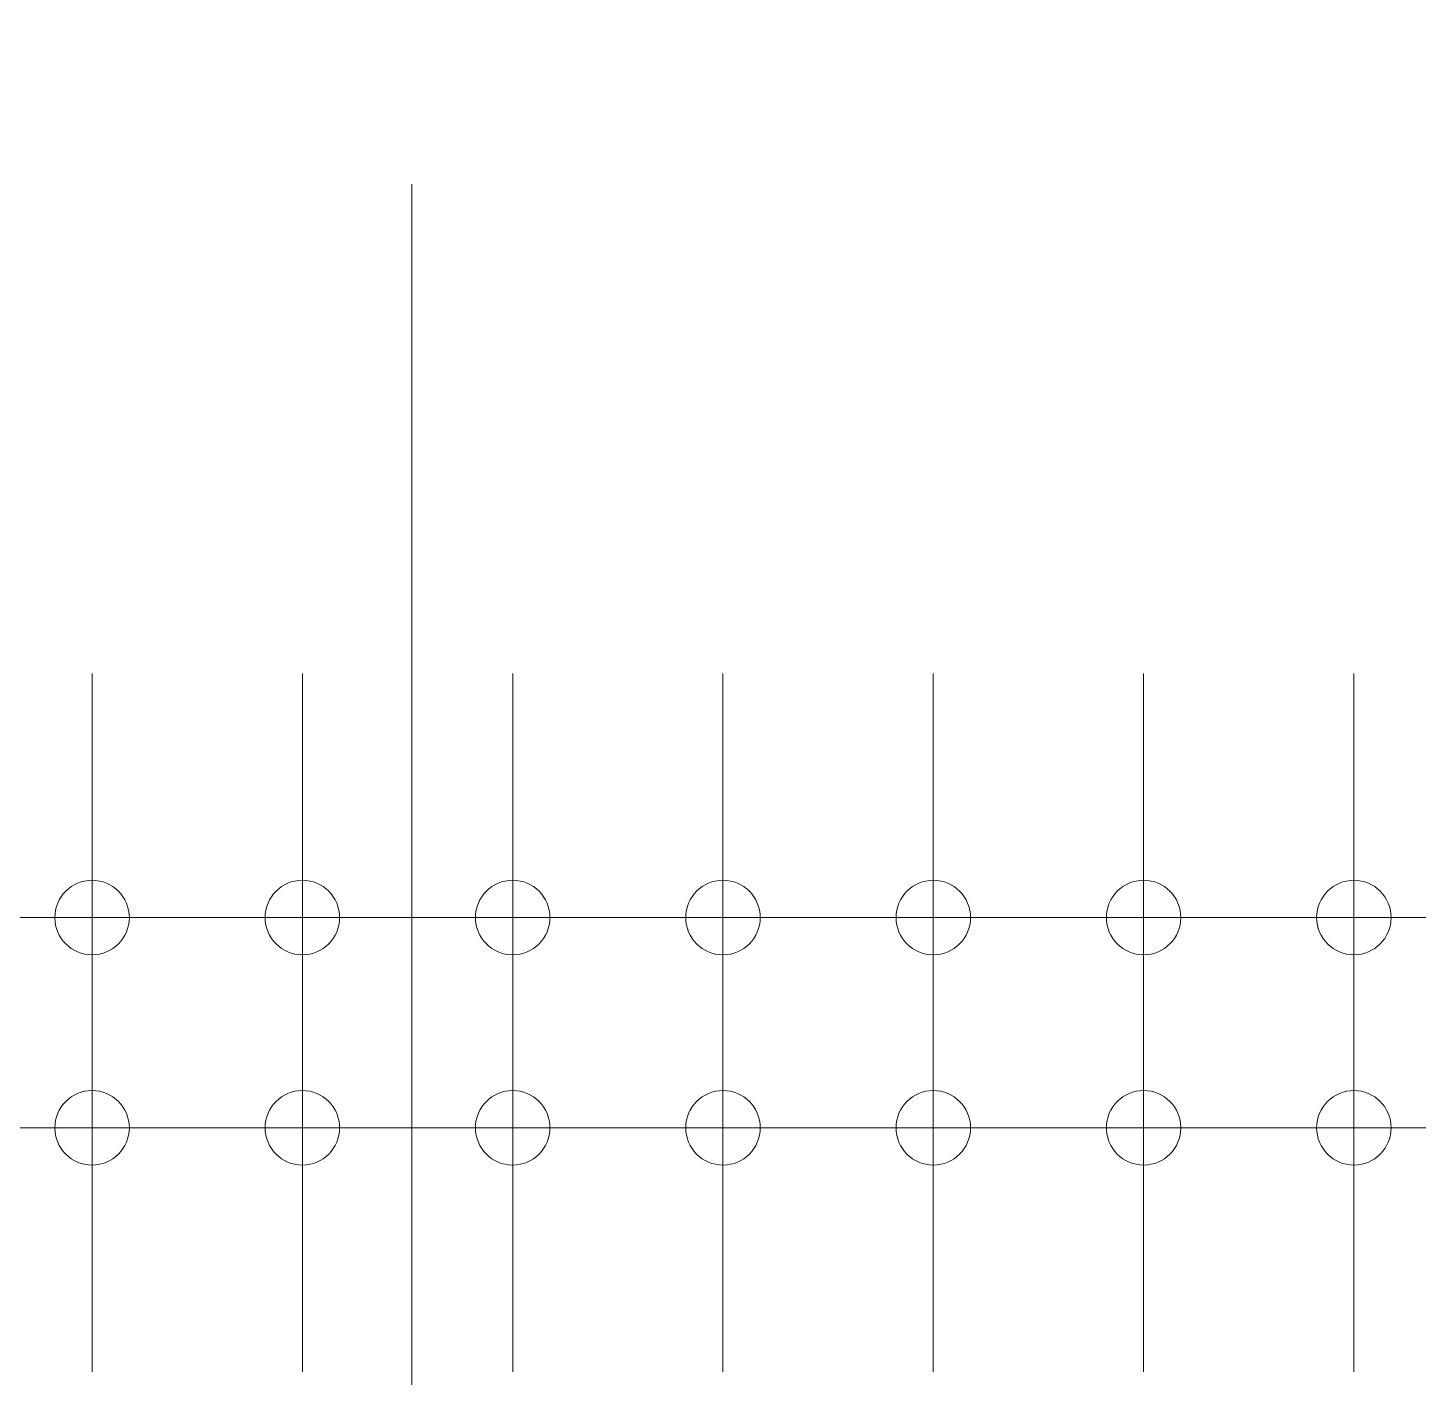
# Model space of a CAD drawing. Header units: millimetres. Extents: x 75.8 to 136.8, y 160.9 to 221.9.
# Drawn here: x 101.66 to 118.46, y 171.97 to 188.27 of the extents above; entities that cross this region are included whole.
import ezdxf

# ---------------------------------------------------------------- set-up
doc = ezdxf.new("R2010")
doc.units = ezdxf.units.MM

# ---------------------------------------------------------------- blocks, each defined once
blk = doc.blocks.new('SW_CENTERMARKSYMBOL_0')
at = {"color": 0, "linetype": 'Continuous', "lineweight": 0}
blk.add_line((0, -5), (0, -30.511), dxfattribs=at)
blk = doc.blocks.new('SW_CENTERMARKSYMBOL_4')
at = {"color": 0, "linetype": 'Continuous', "lineweight": 0}
for p, q in [((0, 2.5), (0, 2.95)), ((0, 0), (0, 2.5)), ((-2.5, 0), (-2.95, 0)), ((0, 0), (-2.5, 0)), ((0, 0), (0, -2.5)), ((0, 0), (2.5, 0)), ((2.5, 0), (2.95, 0)), ((0, -2.5), (0, -2.95))]:
    blk.add_line(p, q, dxfattribs=at)
blk = doc.blocks.new('SW_CENTERMARKSYMBOL_6')
at = {"color": 0, "linetype": 'Continuous', "lineweight": 0}
for p, q in [((0, 2.5), (0, 2.95)), ((0, 0), (0, 2.5)), ((-2.5, 0), (-2.95, 0)), ((0, 0), (-2.5, 0)), ((0, 0), (0, -2.5)), ((0, 0), (2.5, 0)), ((2.5, 0), (2.95, 0)), ((0, -2.5), (0, -2.95))]:
    blk.add_line(p, q, dxfattribs=at)
blk = doc.blocks.new('SW_CENTERMARKSYMBOL_10')
at = {"color": 0, "linetype": 'Continuous', "lineweight": 0}
for p, q in [((0, 2.5), (0, 2.95)), ((0, 0), (0, 2.5)), ((-2.5, 0), (-2.95, 0)), ((0, 0), (-2.5, 0)), ((0, 0), (0, -2.5)), ((0, 0), (2.5, 0)), ((2.5, 0), (2.95, 0)), ((0, -2.5), (0, -2.95))]:
    blk.add_line(p, q, dxfattribs=at)
blk = doc.blocks.new('SW_CENTERMARKSYMBOL_11')
at = {"color": 0, "linetype": 'Continuous', "lineweight": 0}
for p, q in [((0, 2.5), (0, 2.95)), ((0, 0), (0, 2.5)), ((-2.5, 0), (-2.95, 0)), ((0, 0), (-2.5, 0)), ((0, 0), (0, -2.5)), ((0, 0), (2.5, 0)), ((2.5, 0), (2.95, 0)), ((0, -2.5), (0, -2.95))]:
    blk.add_line(p, q, dxfattribs=at)
blk = doc.blocks.new('SW_CENTERMARKSYMBOL_12')
at = {"color": 0, "linetype": 'Continuous', "lineweight": 0}
for p, q in [((0, 2.5), (0, 2.95)), ((0, 0), (0, 2.5)), ((-2.5, 0), (-2.95, 0)), ((0, 0), (-2.5, 0)), ((0, 0), (0, -2.5)), ((0, 0), (2.5, 0)), ((2.5, 0), (2.95, 0)), ((0, -2.5), (0, -2.95))]:
    blk.add_line(p, q, dxfattribs=at)
blk = doc.blocks.new('SW_CENTERMARKSYMBOL_13')
at = {"color": 0, "linetype": 'Continuous', "lineweight": 0}
for p, q in [((0, 2.5), (0, 2.95)), ((0, 0), (0, 2.5)), ((-2.5, 0), (-2.95, 0)), ((0, 0), (-2.5, 0)), ((0, 0), (0, -2.5)), ((0, 0), (2.5, 0)), ((2.5, 0), (2.95, 0)), ((0, -2.5), (0, -2.95))]:
    blk.add_line(p, q, dxfattribs=at)
blk = doc.blocks.new('SW_CENTERMARKSYMBOL_14')
at = {"color": 0, "linetype": 'Continuous', "lineweight": 0}
for p, q in [((0, 2.5), (0, 2.95)), ((0, 0), (0, 2.5)), ((-2.5, 0), (-2.95, 0)), ((0, 0), (-2.5, 0)), ((0, 0), (0, -2.5)), ((0, 0), (2.5, 0)), ((2.5, 0), (2.95, 0)), ((0, -2.5), (0, -2.95))]:
    blk.add_line(p, q, dxfattribs=at)
blk = doc.blocks.new('SW_CENTERMARKSYMBOL_17')
at = {"color": 0, "linetype": 'Continuous', "lineweight": 0}
for p, q in [((0, 2.5), (0, 2.95)), ((0, 0), (0, 2.5)), ((-2.5, 0), (-2.95, 0)), ((0, 0), (-2.5, 0)), ((0, 0), (0, -2.5)), ((0, 0), (2.5, 0)), ((2.5, 0), (2.95, 0)), ((0, -2.5), (0, -2.95))]:
    blk.add_line(p, q, dxfattribs=at)
blk = doc.blocks.new('SW_CENTERMARKSYMBOL_18')
at = {"color": 0, "linetype": 'Continuous', "lineweight": 0}
for p, q in [((0, 2.5), (0, 2.95)), ((0, 0), (0, 2.5)), ((-2.5, 0), (-2.95, 0)), ((0, 0), (-2.5, 0)), ((0, 0), (0, -2.5)), ((0, 0), (2.5, 0)), ((2.5, 0), (2.95, 0)), ((0, -2.5), (0, -2.95))]:
    blk.add_line(p, q, dxfattribs=at)
blk = doc.blocks.new('SW_CENTERMARKSYMBOL_19')
at = {"color": 0, "linetype": 'Continuous', "lineweight": 0}
for p, q in [((0, 2.5), (0, 2.95)), ((0, 0), (0, 2.5)), ((-2.5, 0), (-2.95, 0)), ((0, 0), (-2.5, 0)), ((0, 0), (0, -2.5)), ((0, 0), (2.5, 0)), ((2.5, 0), (2.95, 0)), ((0, -2.5), (0, -2.95))]:
    blk.add_line(p, q, dxfattribs=at)
blk = doc.blocks.new('SW_CENTERMARKSYMBOL_20')
at = {"color": 0, "linetype": 'Continuous', "lineweight": 0}
for p, q in [((0, 2.5), (0, 2.95)), ((0, 0), (0, 2.5)), ((-2.5, 0), (-2.95, 0)), ((0, 0), (-2.5, 0)), ((0, 0), (0, -2.5)), ((0, 0), (2.5, 0)), ((2.5, 0), (2.95, 0)), ((0, -2.5), (0, -2.95))]:
    blk.add_line(p, q, dxfattribs=at)
blk = doc.blocks.new('SW_CENTERMARKSYMBOL_21')
at = {"color": 0, "linetype": 'Continuous', "lineweight": 0}
for p, q in [((0, 2.5), (0, 2.95)), ((0, 0), (0, 2.5)), ((-2.5, 0), (-2.95, 0)), ((0, 0), (-2.5, 0)), ((0, 0), (0, -2.5)), ((0, 0), (2.5, 0)), ((2.5, 0), (2.95, 0)), ((0, -2.5), (0, -2.95))]:
    blk.add_line(p, q, dxfattribs=at)
blk = doc.blocks.new('SW_CENTERMARKSYMBOL_22')
at = {"color": 0, "linetype": 'Continuous', "lineweight": 0}
for p, q in [((0, 2.5), (0, 2.95)), ((0, 0), (0, 2.5)), ((-2.5, 0), (-2.95, 0)), ((0, 0), (-2.5, 0)), ((0, 0), (0, -2.5)), ((0, 0), (2.5, 0)), ((2.5, 0), (2.95, 0)), ((0, -2.5), (0, -2.95))]:
    blk.add_line(p, q, dxfattribs=at)
blk = doc.blocks.new('SW_CENTERMARKSYMBOL_23')
at = {"color": 0, "linetype": 'Continuous', "lineweight": 0}
for p, q in [((0, 2.5), (0, 2.95)), ((0, 0), (0, 2.5)), ((-2.5, 0), (-2.95, 0)), ((0, 0), (-2.5, 0)), ((0, 0), (0, -2.5)), ((0, 0), (2.5, 0)), ((2.5, 0), (2.95, 0)), ((0, -2.5), (0, -2.95))]:
    blk.add_line(p, q, dxfattribs=at)
blk = doc.blocks.new('SW_CENTERMARKSYMBOL_25')
at = {"color": 0, "linetype": 'Continuous', "lineweight": 0}
for p, q in [((0, 2.5), (0, 2.95)), ((0, 0), (0, 2.5)), ((-2.5, 0), (-2.95, 0)), ((0, 0), (-2.5, 0)), ((0, 0), (0, -2.5)), ((0, 0), (2.5, 0)), ((2.5, 0), (2.95, 0)), ((0, -2.5), (0, -2.95))]:
    blk.add_line(p, q, dxfattribs=at)
blk = doc.blocks.new('SW_CENTERMARKSYMBOL_33')
at = {"color": 0, "linetype": 'Continuous', "lineweight": 0}
for p, q in [((0, 2.5), (0, 2.95)), ((0, 0), (0, 2.5)), ((-2.5, 0), (-2.95, 0)), ((0, 0), (-2.5, 0)), ((0, 0), (0, -2.5)), ((0, 0), (2.5, 0)), ((2.5, 0), (2.95, 0)), ((0, -2.5), (0, -2.95))]:
    blk.add_line(p, q, dxfattribs=at)
blk = doc.blocks.new('SW_CENTERMARKSYMBOL_35')
at = {"color": 0, "linetype": 'Continuous', "lineweight": 0}
for p, q in [((0, 2.5), (0, 2.95)), ((0, 0), (0, 2.5)), ((-2.5, 0), (-2.95, 0)), ((0, 0), (-2.5, 0)), ((0, 0), (0, -2.5)), ((0, 0), (2.5, 0)), ((2.5, 0), (2.95, 0)), ((0, -2.5), (0, -2.95))]:
    blk.add_line(p, q, dxfattribs=at)
blk = doc.blocks.new('SW_CENTERMARKSYMBOL_36')
at = {"color": 0, "linetype": 'Continuous', "lineweight": 0}
for p, q in [((0, 2.5), (0, 2.95)), ((0, 0), (0, 2.5)), ((-2.5, 0), (-2.95, 0)), ((0, 0), (-2.5, 0)), ((0, 0), (0, -2.5)), ((0, 0), (2.5, 0)), ((2.5, 0), (2.95, 0)), ((0, -2.5), (0, -2.95))]:
    blk.add_line(p, q, dxfattribs=at)
blk = doc.blocks.new('SW_CENTERMARKSYMBOL_45')
at = {"color": 0, "linetype": 'Continuous', "lineweight": 0}
for p, q in [((0, 2.5), (0, 5)), ((0, 0), (0, 2.5)), ((-2.5, 0), (-5, 0)), ((0, 0), (-2.5, 0)), ((0, 0), (0, -2.5)), ((0, 0), (2.5, 0)), ((2.5, 0), (5, 0)), ((0, -2.5), (0, -5))]:
    blk.add_line(p, q, dxfattribs=at)

msp = doc.modelspace()

# ---------------------------------------------------------------- linework, layer by layer
at = {"color": 7, "linetype": 'Continuous', "lineweight": 15}
for centre, radius in [((106.301, 191.38), 28.011), ((102.441, 177.52), 0.45), ((104.981, 177.52), 0.45), ((107.521, 177.52), 0.45), ((110.061, 177.52), 0.45), ((112.601, 177.52), 0.45), ((115.141, 177.52), 0.45), ((117.681, 177.52), 0.45), ((102.441, 174.98), 0.45), ((104.981, 174.98), 0.45), ((107.521, 174.98), 0.45), ((110.061, 174.98), 0.45), ((112.601, 174.98), 0.45), ((115.141, 174.98), 0.45), ((117.681, 174.98), 0.45)]:
    msp.add_circle(centre, radius, dxfattribs=at)

# ---------------------------------------------------------------- block references
at = {"color": 7, "linetype": 'Continuous', "lineweight": 0}
for name, p in [('SW_CENTERMARKSYMBOL_0', (106.301, 191.38)), ('SW_CENTERMARKSYMBOL_25', (99.901, 177.52)), ('SW_CENTERMARKSYMBOL_23', (102.441, 177.52)), ('SW_CENTERMARKSYMBOL_22', (104.981, 177.52)), ('SW_CENTERMARKSYMBOL_11', (107.521, 177.52)), ('SW_CENTERMARKSYMBOL_19', (110.061, 177.52)), ('SW_CENTERMARKSYMBOL_17', (112.601, 177.52)), ('SW_CENTERMARKSYMBOL_10', (115.141, 177.52)), ('SW_CENTERMARKSYMBOL_6', (117.681, 177.52)), ('SW_CENTERMARKSYMBOL_4', (120.221, 177.52)), ('SW_CENTERMARKSYMBOL_33', (99.901, 174.98)), ('SW_CENTERMARKSYMBOL_36', (102.441, 174.98)), ('SW_CENTERMARKSYMBOL_35', (104.981, 174.98)), ('SW_CENTERMARKSYMBOL_21', (107.521, 174.98)), ('SW_CENTERMARKSYMBOL_20', (110.061, 174.98)), ('SW_CENTERMARKSYMBOL_18', (112.601, 174.98)), ('SW_CENTERMARKSYMBOL_14', (115.141, 174.98)), ('SW_CENTERMARKSYMBOL_12', (117.681, 174.98)), ('SW_CENTERMARKSYMBOL_13', (120.221, 174.98)), ('SW_CENTERMARKSYMBOL_45', (98.236, 170.88))]:
    msp.add_blockref(name, p, dxfattribs=at)

doc.saveas('drawing.dxf')
